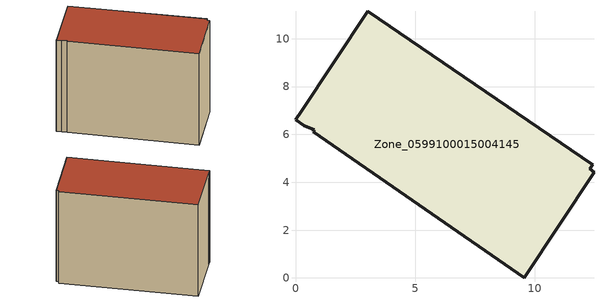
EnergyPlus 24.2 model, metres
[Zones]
Zone_0599100015004145
 floor ground (C_G): 9.56,0 0.74,6.1 0.78,6.18 0.37,6.35 0,6.61 0.03,6.66 0.21,6.93 3.02,11.15 12.41,4.73 12.3,4.55 12.47,4.43 z0.32
 wall outside (C_F): 9.56,0 12.47,4.43 12.3,4.55 12.41,4.73 3.02,11.15 0.21,6.93 0.03,6.66 0,6.61 0.37,6.35 0.78,6.18 0.74,6.1 9.56,0 z0.32:8.79
 roof outside (C_R): 0.74,6.1 9.56,0 12.47,4.43 12.3,4.55 12.41,4.73 3.02,11.15 0.21,6.93 0.03,6.66 0,6.61 0.37,6.35 0.78,6.18 z8.79
[BUILDING]
Pand.0599100015004145: North Axis=0; Terrain=City; Loads Convergence Tolerance Value=0.04; Temperature Convergence Tolerance Value=0.4; Solar Distribution=FullExterior; Maximum Number of Warmup Days=25; Minimum Number of Warmup Days=1
[Site:Location]
Rotterdam.The.Hague.AP_ZH_NLD Design_Conditions: Latitude=51.96; Longitude=4.45; Time Zone=1; Elevation=-4.5
[SITE:GROUNDTEMPERATURE:BUILDINGSURFACE]
18, 18, 18, 18, 18, 18, 18, 18, 18, 18, 18, 18
[MATERIAL] Thermal Absorptance=0.9; Solar Absorptance=0.7; Visible Absorptance=0.7
Name | Roughness | Thickness | Conductivity | Density | Specific Heat
G.TC.1975-1991 | MediumSmooth | 0.15 | 0.288461 | 540 | 1210
F.TC.1975-1991 | Rough | 0.3 | 0.230769 | 1920 | 840
R.TC.1975-1991 | MediumRough | 0.2 | 0.153846 | 1500 | 1000
[CONSTRUCTION]
C_G: G.TC.1975-1991
C_F: F.TC.1975-1991
C_R: R.TC.1975-1991
[ZONE]
Zone_0599100015004145: Type=1; Multiplier=1; Ceiling Height=Autocalculate; Volume=Autocalculate; Floor Area=autocalculate; Part of Total Floor Area=Yes
[ZONEINFILTRATION:DESIGNFLOWRATE]
Infil_Zone_0599100015004145: Zone or ZoneList or Space or SpaceList=Zone_0599100015004145; Schedule=AlwaysOn; Design Flow Rate Calculation Method=Flow/Area; Flow Rate per Floor Area=0.003; Constant Term Coefficient=1; Temperature Term Coefficient=0; Velocity Term Coefficient=0; Velocity Squared Term Coefficient=0
[HVACTEMPLATE:ZONE:IDEALLOADSAIRSYSTEM]
Zone_0599100015004145: Maximum Heating Supply Air Temperature=50; Minimum Cooling Supply Air Temperature=13; Maximum Heating Supply Air Humidity Ratio=0.0156; Minimum Cooling Supply Air Humidity Ratio=0.0077; Heating Limit=NoLimit; Cooling Limit=NoLimit; Dehumidification Control Type=ConstantSensibleHeatRatio; Cooling Sensible Heat Ratio=0.7; Dehumidification Setpoint=60; Humidification Control Type=None; Humidification Setpoint=30; Outdoor Air Method=None; Outdoor Air Flow Rate per Person=0.00944; Outdoor Air Flow Rate per Zone Floor Area=0; Outdoor Air Flow Rate per Zone=0; Demand Controlled Ventilation Type=None; Outdoor Air Economizer Type=NoEconomizer; Heat Recovery Type=None; Sensible Heat Recovery Effectiveness=0.7; Latent Heat Recovery Effectiveness=0.65
[ZONECONTROL:THERMOSTAT]
ThermostatControl_Zone_0599100015004145: Zone or ZoneList=Zone_0599100015004145; Control Type Schedule=DualSetpointControlType; Control 1=Thermostat_Zone_0599100015004145; Temperature Difference Between Cutout And Setpoint=0
[THERMOSTATSETPOINT:DUALSETPOINT]
Thermostat_Zone_0599100015004145: Heating Setpoint Temperature Schedule=HeatingSetpoint_Zone_0599100015004145; Cooling Setpoint Temperature Schedule=CoolingSetpoint_Zone_0599100015004145
[SCHEDULE:COMPACT]
HeatingSetpoint_Zone_0599100015004145: Through: 12/31, For: AllDays, Until: 24:00, 21
CoolingSetpoint_Zone_0599100015004145: Through: 12/31, For: AllDays, Until: 24:00, 24
DualSetpointControlType: Through: 12/31, For: AllDays, Until: 24:00, 4
AlwaysOn: Through: 12/31, For: AllDays, Until: 24:00, 1
